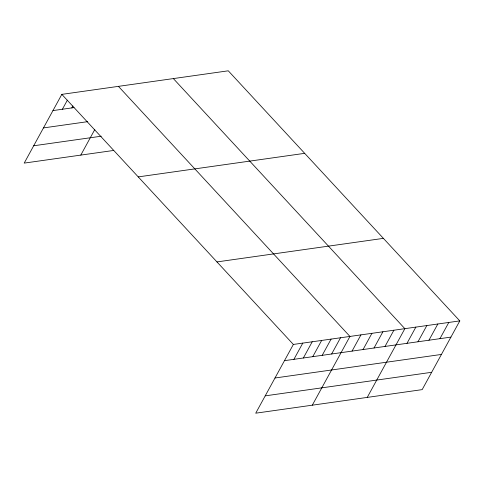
<?xml version="1.0" encoding="UTF-8"?>
<svg xmlns="http://www.w3.org/2000/svg" width="484" height="484" viewBox="0 0 484 484"><rect width="100%" height="100%" fill="white"/><g stroke="black" fill="none" stroke-linecap="round" stroke-linejoin="round"><path stroke-width="0.73" d="M459.8 320.892L293.358 344.445L255.721 413.191L422.163 389.632L459.8 320.892L228.279 70.809L61.837 94.368L24.2 163.108L113.746 150.439M62.388 109.251L67.361 100.17M71.82 107.914L72.884 105.966M80.792 155.104L94.822 129.476M293.915 359.328L302.79 343.114M303.347 357.997L312.222 341.777M312.779 356.66L321.654 340.44M322.205 355.323L331.086 339.109M331.637 353.992L340.518 337.771M312.313 405.181L349.95 336.434L118.423 86.358M352.056 351.1L360.937 334.88M363.042 349.545L371.918 333.325M374.023 347.99L382.904 331.77M385.01 346.435L393.891 330.221M367.241 397.406L404.872 328.666L173.351 78.583M406.983 343.325L415.859 327.111M417.964 341.771L426.846 325.557M428.951 340.216L437.832 324.002M439.938 338.661L448.813 322.447M52.956 110.582L73.998 107.605M43.469 127.915L87.725 121.653M33.692 145.775L101.265 136.21M138.236 176.896L304.678 153.337M216.959 261.923L383.395 238.364M284.483 360.665L450.919 337.106M274.991 377.998L441.432 354.439M265.214 395.858L431.655 372.299M61.837 94.368L293.358 344.445"/></g></svg>
